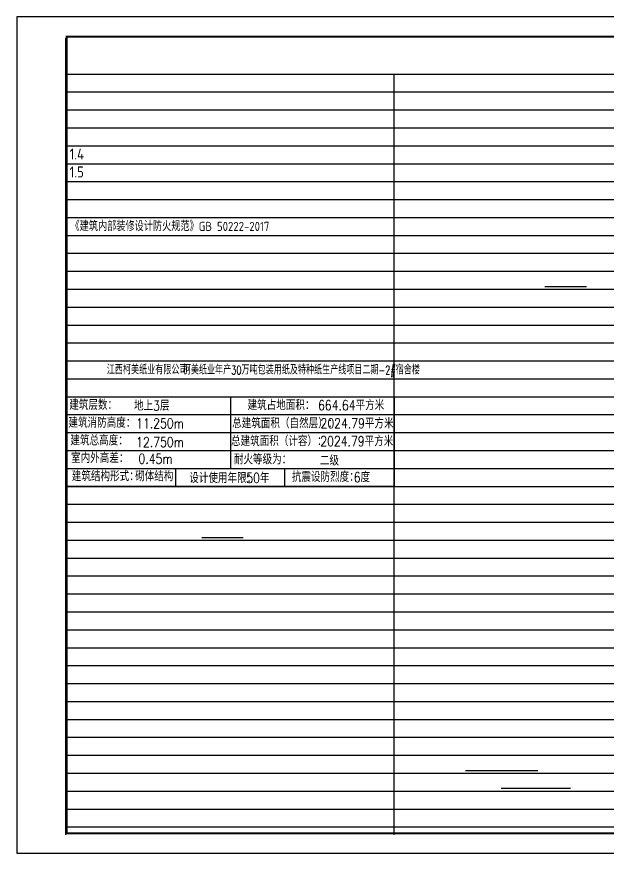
# Model space of a CAD drawing. Extents: x -695846 to 822170, y -413475 to 397179.
# Drawn here: x 335420 to 365120, y 26491 to 68491 of the extents above; entities that cross this region are included whole.
import ezdxf
from ezdxf.enums import TextEntityAlignment as Align

# ---------------------------------------------------------------- set-up
doc = ezdxf.new("R2010")
doc.units = 0
doc.header["$LTSCALE"] = 1000
doc.header["$MEASUREMENT"] = 0
for name, color, linetype in [('PUB_TEXT', 7, 'Continuous'), ('T-图框-175', 175, 'Continuous'), ('TK', 4, 'Continuous'), ('ZSX', 8, 'Continuous')]:
    doc.layers.add(name, color=color, linetype=linetype)
doc.styles.add('_HZTXT', font='txt.shx', dxfattribs={"width": 0.8, "bigfont": 'HZTXT.shx'})
doc.styles.get("Standard").update_dxf_attribs({"font": 'gbenor.shx', "bigfont": 'gbcbig.shx'})
doc.styles.add('tk', font='txt.shx', dxfattribs={"width": 0.7, "bigfont": 'hztxt.shx'})

msp = doc.modelspace()

# ---------------------------------------------------------------- linework, layer by layer
at = {"color": 4}
for points in [[(361939, 54953), (364020, 54953)], [(344708, 42353), (346789, 42353)], [(357956, 30653), (361587, 30653)], [(359745, 29753), (363226, 29753)]]:
    msp.add_lwpolyline(points, dxfattribs=at)
at = {"layer": 'PUB_TEXT'}
msp.add_line((337882, 27413), (337882, 67413), dxfattribs=at)
at = {"layer": 'T-图框-175'}
msp.add_lwpolyline([(335420, 26491), (394820, 26491), (394820, 68491), (335420, 68491)], close=True, dxfattribs=at)
at = {"layer": 'T-图框-175', "const_width": 100}
msp.add_lwpolyline([(337920, 27491), (393820, 27491), (393820, 67491), (337920, 67491)], close=True, dxfattribs=at)
at = {"layer": 'ZSX', "linetype": 'Continuous'}
for p, q in [((337882, 65613), (386325, 65613)), ((354372, 27413), (354372, 65613)), ((337882, 64713), (386325, 64713)), ((337882, 63813), (386325, 63813)), ((337882, 62913), (386325, 62913)), ((337882, 62013), (386325, 62013)), ((337882, 61113), (386325, 61113)), ((337882, 60213), (386325, 60213)), ((337882, 59313), (386325, 59313)), ((337882, 58413), (386325, 58413)), ((337882, 57513), (386325, 57513)), ((337882, 56613), (386325, 56613)), ((337882, 55713), (386325, 55713)), ((337882, 54813), (386325, 54813)), ((337882, 53913), (386325, 53913)), ((337882, 53013), (386325, 53013)), ((337882, 52113), (386325, 52113)), ((337882, 51213), (386325, 51213)), ((337882, 50313), (386325, 50313)), ((337882, 49413), (386325, 49413)), ((337882, 48513), (386325, 48513)), ((337920, 48513), (354372, 48513)), ((337882, 47613), (386325, 47613)), ((337920, 47613), (354372, 47613)), ((337882, 46713), (386325, 46713)), ((337920, 46713), (354372, 46713)), ((337882, 45813), (386325, 45813)), ((337920, 45813), (354372, 45813)), ((337882, 44913), (386325, 44913)), ((337882, 44013), (386325, 44013)), ((337882, 43113), (386325, 43113)), ((337882, 42213), (386325, 42213)), ((337882, 41313), (386325, 41313)), ((337882, 40413), (386325, 40413)), ((337882, 39513), (386325, 39513)), ((337882, 38613), (386325, 38613)), ((337882, 37713), (386325, 37713)), ((337882, 36813), (386325, 36813)), ((337882, 35913), (386325, 35913)), ((337882, 35013), (386325, 35013)), ((337882, 34113), (386325, 34113)), ((337882, 33213), (386325, 33213)), ((337882, 32313), (386325, 32313)), ((337882, 31413), (386325, 31413)), ((337882, 30513), (386325, 30513)), ((337882, 29613), (386325, 29613)), ((337882, 28713), (386325, 28713)), ((337882, 27813), (386325, 27813))]:
    msp.add_line(p, q, dxfattribs=at)
msp.add_lwpolyline([(337920, 49413), (354372, 49413), (354372, 44913), (337920, 44913)], close=True, dxfattribs=at)
for points in [[(346146, 49413), (346146, 45813)], [(343404, 44913), (343404, 45813)], [(348888, 44913), (348888, 45813)]]:
    msp.add_lwpolyline(points, dxfattribs=at)

# ---------------------------------------------------------------- texts
at = {"layer": 'PUB_TEXT'}
for s, height, p in [('1.4', 550, (338078, 61323)), ('1.5', 550, (338078, 60423)), ('《建筑内部装修设计防火规范》GB 50222-2017', 460, (338118, 57734))]:
    msp.add_text(s, height=height, dxfattribs=at).set_placement(p)
at = {"layer": 'PUB_TEXT', "style": '_HZTXT', "width": 0.8}
for s, p in [('建筑层数：', (338058, 48754)), ('    建筑占地面积：', (345459, 48744)), ('建筑消防高度：', (338017, 47857)), ('总建筑面积（自然层）：', (346236, 47833)), ('建筑总高度：', (338117, 46969)), ('总建筑面积（计容）：', (346179, 46935)), ('室内外高差：', (338147, 46084)), ('耐火等级为：', (346323, 46021)), ('建筑结构形式：', (338184, 45172)), ('设计使用年限：', (344083, 45080)), ('抗震设防烈度：', (349232, 45139))]:
    msp.add_text(s, height=500, dxfattribs=at).set_placement(p)
at = {"layer": 'PUB_TEXT', "color": 1, "style": '_HZTXT', "width": 0.8}
for s, p in [('地上3层', (341309, 48715)), ('664.64平方米', (350546, 48738)), ('11.250m', (341415, 47825)), ('2024.79平方米', (350673, 47828)), ('2024.79平方米', (350658, 46930)), ('12.750m', (341415, 46884)), ('0.45m', (341532, 46052)), ('二级', (350640, 45957)), ('砌体结构', (341366, 45168)), ('50年', (346943, 45084)), ('6度', (352336, 45122))]:
    msp.add_text(s, height=500, dxfattribs=at).set_placement(p)
at = {"layer": 'TK', "color": 1, "lineweight": -3, "style": 'tk', "width": 0.7}
for s, height, p in [('江西柯美纸业有限公司', 428.6, (341969, 50542)), ('柯美纸业年产30万吨包装用纸及特种纸生产线项目二期-2#宿舍楼', 428.57, (349711, 50536))]:
    msp.add_text(s, height=height, dxfattribs=at).set_placement(p, align=Align.CENTER)

doc.saveas('drawing.dxf')
